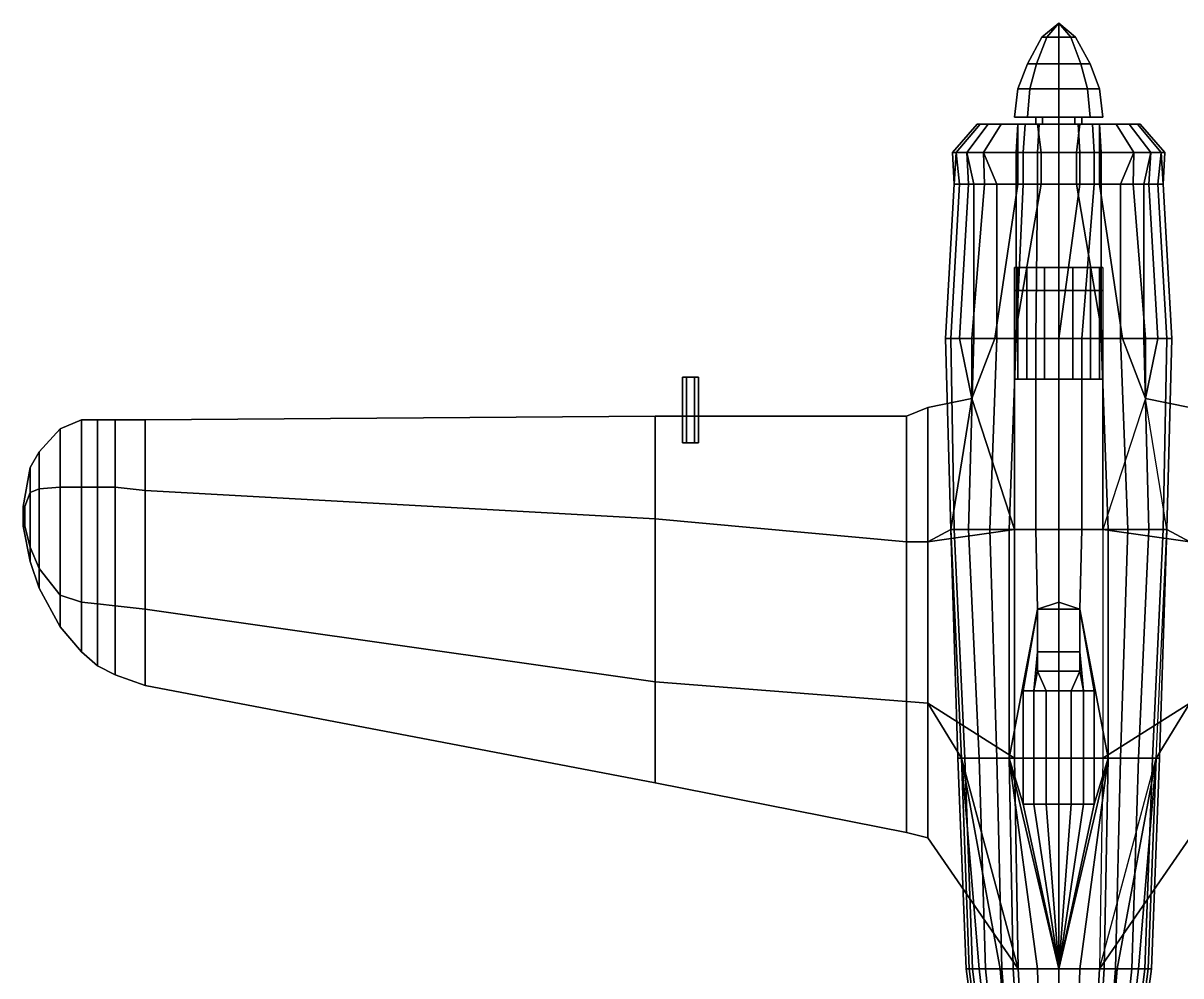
# Model space of a CAD drawing. Header units: millimetres. Extents: x -5.9 to 5.9, y -4.9 to 18.7.
# Drawn here: x -5.85 to 0.69, y -0.48 to 4.9 of the extents above; entities that cross this region are included whole.
import ezdxf

# ---------------------------------------------------------------- set-up
doc = ezdxf.new("R2010")
doc.units = ezdxf.units.MM
doc.layers.add('wing', color=5, linetype='Continuous')
doc.layers.add('wing2', color=6, linetype='Continuous')

msp = doc.modelspace()

# ---------------------------------------------------------------- linework, layer by layer
for points in [[(0, 4.9, 0.01), (-0.0957, 4.82, 0.01), (-0.0676, 4.82, 0.0776), (0, 4.9, 0.01)], [(0, 4.9, 0.01), (-0.0676, 4.82, -0.0576), (-0.0957, 4.82, 0.01), (0, 4.9, 0.01)], [(0, 4.9, 0.01), (-0.0676, 4.82, 0.0776), (0, 4.82, 0.1057), (0, 4.9, 0.01)], [(0, 4.9, 0.01), (0, 4.82, -0.0857), (-0.0676, 4.82, -0.0576), (0, 4.9, 0.01)], [(0, 4.9, 0.01), (0, 4.82, 0.1057), (0.0676, 4.82, 0.0776), (0, 4.9, 0.01)], [(0, 4.9, 0.01), (0.0676, 4.82, 0.0776), (0.0957, 4.82, 0.01), (0, 4.9, 0.01)], [(0, 4.9, 0.01), (0.0957, 4.82, 0.01), (0.0676, 4.82, -0.0576), (0, 4.9, 0.01)], [(0, 4.9, 0.01), (0.0676, 4.82, -0.0576), (0, 4.82, -0.0857), (0, 4.9, 0.01)], [(-0.0957, 4.82, 0.01), (-0.1768, 4.67, 0.01), (-0.125, 4.67, 0.135), (-0.0676, 4.82, 0.0776)], [(-0.0676, 4.82, -0.0576), (-0.125, 4.67, -0.115), (-0.1768, 4.67, 0.01), (-0.0957, 4.82, 0.01)], [(-0.0676, 4.82, 0.0776), (-0.125, 4.67, 0.135), (0, 4.67, 0.1868), (0, 4.82, 0.1057)], [(0, 4.82, -0.0857), (0, 4.67, -0.1668), (-0.125, 4.67, -0.115), (-0.0676, 4.82, -0.0576)], [(0, 4.82, 0.1057), (0, 4.67, 0.1868), (0.125, 4.67, 0.135), (0.0676, 4.82, 0.0776)], [(0.0676, 4.82, -0.0576), (0.125, 4.67, -0.115), (0, 4.67, -0.1668), (0, 4.82, -0.0857)], [(0.0676, 4.82, 0.0776), (0.125, 4.67, 0.135), (0.1768, 4.67, 0.01), (0.0957, 4.82, 0.01)], [(0.0957, 4.82, 0.01), (0.1768, 4.67, 0.01), (0.125, 4.67, -0.115), (0.0676, 4.82, -0.0576)], [(-0.1768, 4.67, 0.01), (-0.231, 4.53, 0.01), (-0.1633, 4.53, 0.1733), (-0.125, 4.67, 0.135)], [(-0.125, 4.67, -0.115), (-0.1633, 4.53, -0.1533), (-0.231, 4.53, 0.01), (-0.1768, 4.67, 0.01)], [(-0.125, 4.67, 0.135), (-0.1633, 4.53, 0.1733), (0, 4.53, 0.241), (0, 4.67, 0.1868)], [(0, 4.67, -0.1668), (0, 4.53, -0.221), (-0.1633, 4.53, -0.1533), (-0.125, 4.67, -0.115)], [(0, 4.67, 0.1868), (0, 4.53, 0.241), (0.1633, 4.53, 0.1733), (0.125, 4.67, 0.135)], [(0.125, 4.67, -0.115), (0.1633, 4.53, -0.1533), (0, 4.53, -0.221), (0, 4.67, -0.1668)], [(0.125, 4.67, 0.135), (0.1633, 4.53, 0.1733), (0.231, 4.53, 0.01), (0.1768, 4.67, 0.01)], [(0.1768, 4.67, 0.01), (0.231, 4.53, 0.01), (0.1633, 4.53, -0.1533), (0.125, 4.67, -0.115)], [(-0.231, 4.53, 0.01), (-0.25, 4.37, 0.01), (-0.1768, 4.37, 0.1868), (-0.1633, 4.53, 0.1733)], [(-0.1633, 4.53, -0.1533), (-0.1768, 4.37, -0.1668), (-0.25, 4.37, 0.01), (-0.231, 4.53, 0.01)], [(-0.1633, 4.53, 0.1733), (-0.1768, 4.37, 0.1868), (0, 4.37, 0.26), (0, 4.53, 0.241)], [(0, 4.53, -0.221), (0, 4.37, -0.24), (-0.1768, 4.37, -0.1668), (-0.1633, 4.53, -0.1533)], [(0, 4.53, 0.241), (0, 4.37, 0.26), (0.1768, 4.37, 0.1868), (0.1633, 4.53, 0.1733)], [(0.1633, 4.53, -0.1533), (0.1768, 4.37, -0.1668), (0, 4.37, -0.24), (0, 4.53, -0.221)], [(0.1633, 4.53, 0.1733), (0.1768, 4.37, 0.1868), (0.25, 4.37, 0.01), (0.231, 4.53, 0.01)], [(0.231, 4.53, 0.01), (0.25, 4.37, 0.01), (0.1768, 4.37, -0.1668), (0.1633, 4.53, -0.1533)], [(-0.5796, 4.17, -0.1453), (-0.6, 4.17, 0.01), (-0.46, 4.33, 0.01), (-0.4443, 4.33, -0.1091)], [(-0.6, 4.17, 0.01), (-0.5796, 4.17, 0.1653), (-0.4443, 4.33, 0.1291), (-0.46, 4.33, 0.01)], [(-0.5196, 4.17, -0.29), (-0.5796, 4.17, -0.1453), (-0.4443, 4.33, -0.1091), (-0.3984, 4.33, -0.22)], [(-0.5796, 4.17, 0.1653), (-0.5196, 4.17, 0.31), (-0.3984, 4.33, 0.24), (-0.4443, 4.33, 0.1291)], [(-0.4243, 4.17, -0.4143), (-0.5196, 4.17, -0.29), (-0.3984, 4.33, -0.22), (-0.3253, 4.33, -0.3153)], [(-0.5196, 4.17, 0.31), (-0.4243, 4.17, 0.4343), (-0.3253, 4.33, 0.3353), (-0.3984, 4.33, 0.24)], [(0.4443, 4.33, 0.1291), (0.46, 4.33, 0.01), (-0.46, 4.33, 0.01), (-0.4443, 4.33, 0.1291)], [(0.46, 4.33, 0.01), (0.4443, 4.33, -0.1091), (-0.4443, 4.33, -0.1091), (-0.46, 4.33, 0.01)], [(0.3984, 4.33, 0.24), (0.4443, 4.33, 0.1291), (-0.4443, 4.33, 0.1291), (-0.3984, 4.33, 0.24)], [(0.4443, 4.33, -0.1091), (0.3984, 4.33, -0.22), (-0.3984, 4.33, -0.22), (-0.4443, 4.33, -0.1091)], [(-0.23, 4.17, -0.5096), (-0.4243, 4.17, -0.4143), (-0.3253, 4.33, -0.3153), (-0.23, 4.33, -0.3884)], [(-0.4243, 4.17, 0.4343), (-0.24, 4.17, 0.5296), (-0.23, 4.33, 0.4084), (-0.3253, 4.33, 0.3353)], [(0.3253, 4.33, 0.3353), (0.3984, 4.33, 0.24), (-0.3984, 4.33, 0.24), (-0.3253, 4.33, 0.3353)], [(0.3984, 4.33, -0.22), (0.3253, 4.33, -0.3153), (-0.3253, 4.33, -0.3153), (-0.3984, 4.33, -0.22)], [(0.23, 4.33, 0.4084), (0.3253, 4.33, 0.3353), (-0.3253, 4.33, 0.3353), (-0.23, 4.33, 0.4084)], [(0.3253, 4.33, -0.3153), (0.23, 4.33, -0.3884), (-0.23, 4.33, -0.3884), (-0.3253, 4.33, -0.3153)], [(-0.19, 4.33, 0.4584), (-0.23, 4.33, 0.4084), (-0.24, 4.17, 0.5296), (-0.2, 4.17, 0.5796)], [(-0.1, 4.17, -0.5696), (-0.23, 4.17, -0.5096), (-0.23, 4.33, -0.3884), (-0.1191, 4.33, -0.4343)], [(0.19, 4.33, 0.4584), (0.23, 4.33, 0.4084), (-0.23, 4.33, 0.4084), (-0.19, 4.33, 0.4584)], [(0.23, 4.33, -0.3884), (0.1191, 4.33, -0.4343), (-0.1191, 4.33, -0.4343), (-0.23, 4.33, -0.3884)], [(-0.11, 4.33, 0.4984), (-0.19, 4.33, 0.4584), (-0.2, 4.17, 0.5796), (-0.12, 4.17, 0.6196)], [(0.11, 4.33, 0.4984), (0.19, 4.33, 0.4584), (-0.19, 4.33, 0.4584), (-0.11, 4.33, 0.4984)], [(-0.0919, 4.37, 0.1019), (-0.13, 4.37, 0.01), (-0.13, 4.33, 0.01), (-0.0919, 4.33, 0.1019)], [(-0.13, 4.37, 0.01), (-0.0919, 4.37, -0.0819), (-0.0919, 4.33, -0.0819), (-0.13, 4.33, 0.01)], [(0, 4.33, 0.5084), (-0.11, 4.33, 0.4984), (-0.12, 4.17, 0.6196), (0, 4.17, 0.6296)], [(0, 4.17, -0.59), (-0.1, 4.17, -0.5696), (-0.1191, 4.33, -0.4343), (0, 4.33, -0.45)], [(0.1191, 4.33, -0.4343), (0, 4.33, -0.45), (0, 4.33, -0.45), (-0.1191, 4.33, -0.4343)], [(0, 4.33, 0.5084), (0.11, 4.33, 0.4984), (-0.11, 4.33, 0.4984), (0, 4.33, 0.5084)], [(0, 4.37, 0.14), (-0.0919, 4.37, 0.1019), (-0.0919, 4.33, 0.1019), (0, 4.33, 0.14)], [(-0.0919, 4.37, -0.0819), (0, 4.37, -0.12), (0, 4.33, -0.12), (-0.0919, 4.33, -0.0819)], [(0.0919, 4.37, 0.1019), (0, 4.37, 0.14), (0, 4.33, 0.14), (0.0919, 4.33, 0.1019)], [(0, 4.37, -0.12), (0.0919, 4.37, -0.0819), (0.0919, 4.33, -0.0819), (0, 4.33, -0.12)], [(0.1, 4.17, -0.5696), (0, 4.17, -0.59), (0, 4.33, -0.45), (0.1191, 4.33, -0.4343)], [(0, 4.17, 0.6296), (0.12, 4.17, 0.6196), (0.11, 4.33, 0.4984), (0, 4.33, 0.5084)], [(0.13, 4.37, 0.01), (0.0919, 4.37, 0.1019), (0.0919, 4.33, 0.1019), (0.13, 4.33, 0.01)], [(0.0919, 4.37, -0.0819), (0.13, 4.37, 0.01), (0.13, 4.33, 0.01), (0.0919, 4.33, -0.0819)], [(0.23, 4.17, -0.5096), (0.1, 4.17, -0.5696), (0.1191, 4.33, -0.4343), (0.23, 4.33, -0.3884)], [(0.12, 4.17, 0.6196), (0.2, 4.17, 0.5796), (0.19, 4.33, 0.4584), (0.11, 4.33, 0.4984)], [(0.2, 4.17, 0.5796), (0.24, 4.17, 0.5296), (0.23, 4.33, 0.4084), (0.19, 4.33, 0.4584)], [(0.4243, 4.17, -0.4143), (0.23, 4.17, -0.5096), (0.23, 4.33, -0.3884), (0.3253, 4.33, -0.3153)], [(0.24, 4.17, 0.5296), (0.4243, 4.17, 0.4343), (0.3253, 4.33, 0.3353), (0.23, 4.33, 0.4084)], [(0.5196, 4.17, -0.29), (0.4243, 4.17, -0.4143), (0.3253, 4.33, -0.3153), (0.3984, 4.33, -0.22)], [(0.4243, 4.17, 0.4343), (0.5196, 4.17, 0.31), (0.3984, 4.33, 0.24), (0.3253, 4.33, 0.3353)], [(0.5796, 4.17, -0.1453), (0.5196, 4.17, -0.29), (0.3984, 4.33, -0.22), (0.4443, 4.33, -0.1091)], [(0.5196, 4.17, 0.31), (0.5796, 4.17, 0.1653), (0.4443, 4.33, 0.1291), (0.3984, 4.33, 0.24)], [(0.6, 4.17, 0.01), (0.5796, 4.17, -0.1453), (0.4443, 4.33, -0.1091), (0.46, 4.33, 0.01)], [(0.5796, 4.17, 0.1653), (0.6, 4.17, 0.01), (0.46, 4.33, 0.01), (0.4443, 4.33, 0.1291)], [(-0.6, 4.17, 0.01), (-0.5796, 4.17, -0.1453), (-0.59, 3.99, -0.09), (-0.59, 3.99, 0.06)], [(-0.5796, 4.17, 0.1653), (-0.6, 4.17, 0.01), (-0.59, 3.99, 0.06), (-0.56, 3.99, 0.23)], [(-0.5796, 4.17, -0.1453), (-0.5196, 4.17, -0.29), (-0.51, 3.99, -0.31), (-0.59, 3.99, -0.09)], [(-0.5196, 4.17, 0.31), (-0.5796, 4.17, 0.1653), (-0.56, 3.99, 0.23), (-0.48, 3.99, 0.4)], [(-0.5196, 4.17, -0.29), (-0.4243, 4.17, -0.4143), (-0.42, 3.99, -0.44), (-0.51, 3.99, -0.31)], [(-0.4243, 4.17, 0.4343), (-0.5196, 4.17, 0.31), (-0.48, 3.99, 0.4), (-0.35, 3.99, 0.55)], [(-0.4243, 4.17, -0.4143), (-0.23, 4.17, -0.5096), (-0.23, 3.99, -0.56), (-0.42, 3.99, -0.44)], [(-0.24, 4.17, 0.5296), (-0.4243, 4.17, 0.4343), (-0.35, 3.99, 0.55), (-0.24, 3.99, 0.62)], [(-0.2, 4.17, 0.5796), (-0.24, 4.17, 0.5296), (-0.24, 3.99, 0.62), (-0.2, 3.99, 0.67)], [(-0.23, 4.17, -0.5096), (-0.1, 4.17, -0.5696), (-0.1, 3.99, -0.61), (-0.23, 3.99, -0.56)], [(-0.12, 4.17, 0.6196), (-0.2, 4.17, 0.5796), (-0.2, 3.99, 0.67), (-0.12, 3.99, 0.71)], [(0, 4.17, 0.6296), (-0.12, 4.17, 0.6196), (-0.12, 3.99, 0.71), (0, 3.99, 0.72)], [(-0.1, 4.17, -0.5696), (0, 4.17, -0.59), (0, 3.99, -0.62), (-0.1, 3.99, -0.61)], [(0, 4.17, -0.59), (0.1, 4.17, -0.5696), (0.1, 3.99, -0.61), (0, 3.99, -0.62)], [(0, 3.99, 0.72), (0.12, 3.99, 0.71), (0.12, 4.17, 0.6196), (0, 4.17, 0.6296)], [(0.1, 4.17, -0.5696), (0.23, 4.17, -0.5096), (0.23, 3.99, -0.56), (0.1, 3.99, -0.61)], [(0.12, 3.99, 0.71), (0.2, 3.99, 0.67), (0.2, 4.17, 0.5796), (0.12, 4.17, 0.6196)], [(0.2, 3.99, 0.67), (0.24, 3.99, 0.62), (0.24, 4.17, 0.5296), (0.2, 4.17, 0.5796)], [(0.23, 4.17, -0.5096), (0.4243, 4.17, -0.4143), (0.42, 3.99, -0.44), (0.23, 3.99, -0.56)], [(0.4243, 4.17, 0.4343), (0.24, 4.17, 0.5296), (0.24, 3.99, 0.62), (0.35, 3.99, 0.55)], [(0.5196, 4.17, 0.31), (0.4243, 4.17, 0.4343), (0.35, 3.99, 0.55), (0.48, 3.99, 0.4)], [(0.4243, 4.17, -0.4143), (0.5196, 4.17, -0.29), (0.51, 3.99, -0.31), (0.42, 3.99, -0.44)], [(0.5796, 4.17, 0.1653), (0.5196, 4.17, 0.31), (0.48, 3.99, 0.4), (0.56, 3.99, 0.23)], [(0.5196, 4.17, -0.29), (0.5796, 4.17, -0.1453), (0.59, 3.99, -0.09), (0.51, 3.99, -0.31)], [(0.6, 4.17, 0.01), (0.5796, 4.17, 0.1653), (0.56, 3.99, 0.23), (0.59, 3.99, 0.06)], [(0.5796, 4.17, -0.1453), (0.6, 4.17, 0.01), (0.59, 3.99, 0.06), (0.59, 3.99, -0.09)], [(-0.59, 3.99, -0.09), (-0.51, 3.99, -0.31), (-0.56, 3.12, -0.39), (-0.64, 3.12, -0.14)], [(-0.59, 3.99, 0.06), (-0.59, 3.99, -0.09), (-0.64, 3.12, -0.14), (-0.64, 3.12, 0.05)], [(-0.56, 3.99, 0.23), (-0.59, 3.99, 0.06), (-0.64, 3.12, 0.05), (-0.61, 3.12, 0.22)], [(-0.48, 3.99, 0.4), (-0.56, 3.99, 0.23), (-0.61, 3.12, 0.22), (-0.48, 3.12, 0.51)], [(-0.51, 3.99, -0.31), (-0.42, 3.99, -0.44), (-0.49, 3.12, -0.52), (-0.56, 3.12, -0.39)], [(-0.42, 3.99, -0.44), (-0.23, 3.99, -0.56), (-0.36, 3.12, -0.64), (-0.49, 3.12, -0.52)], [(-0.35, 3.99, 0.55), (-0.48, 3.99, 0.4), (-0.48, 3.12, 0.51), (-0.35, 3.12, 0.65)], [(-0.23, 3.99, -0.56), (-0.1, 3.99, -0.61), (-0.25, 3.12, -0.71), (-0.36, 3.12, -0.64)], [(-0.24, 3.99, 0.62), (-0.35, 3.99, 0.55), (-0.35, 3.12, 0.65), (-0.24, 3.12, 0.72)], [(-0.1, 3.99, -0.61), (0, 3.99, -0.62), (0, 3.12, -0.77), (-0.25, 3.12, -0.71)], [(-0.2, 3.99, 0.67), (-0.24, 3.99, 0.62), (-0.24, 3.12, 0.72)], [(-0.12, 3.99, 0.71), (-0.2, 3.99, 0.67), (-0.24, 3.12, 0.72), (-0.13, 3.12, 0.77)], [(0, 3.99, 0.72), (-0.12, 3.99, 0.71), (-0.13, 3.12, 0.77), (0, 3.12, 0.8)], [(0, 3.12, 0.8), (0, 3.12, 0.8), (0.12, 3.99, 0.71), (0, 3.99, 0.72)], [(0, 3.12, 0.8), (0.13, 3.12, 0.77), (0.2, 3.99, 0.67), (0.12, 3.99, 0.71)], [(0.25, 3.12, -0.71), (0, 3.12, -0.77), (0, 3.99, -0.62), (0.1, 3.99, -0.61)], [(0.36, 3.12, -0.64), (0.25, 3.12, -0.71), (0.1, 3.99, -0.61), (0.23, 3.99, -0.56)], [(0.13, 3.12, 0.77), (0.24, 3.12, 0.72), (0.24, 3.99, 0.62), (0.2, 3.99, 0.67)], [(0.49, 3.12, -0.52), (0.36, 3.12, -0.64), (0.23, 3.99, -0.56), (0.42, 3.99, -0.44)], [(0.24, 3.12, 0.72), (0.35, 3.12, 0.65), (0.35, 3.99, 0.55), (0.24, 3.99, 0.62)], [(0.35, 3.12, 0.65), (0.48, 3.12, 0.51), (0.48, 3.99, 0.4), (0.35, 3.99, 0.55)], [(0.56, 3.12, -0.39), (0.49, 3.12, -0.52), (0.42, 3.99, -0.44), (0.51, 3.99, -0.31)], [(0.48, 3.12, 0.51), (0.61, 3.12, 0.22), (0.56, 3.99, 0.23), (0.48, 3.99, 0.4)], [(0.64, 3.12, -0.14), (0.56, 3.12, -0.39), (0.51, 3.99, -0.31), (0.59, 3.99, -0.09)], [(0.61, 3.12, 0.22), (0.64, 3.12, 0.05), (0.59, 3.99, 0.06), (0.56, 3.99, 0.23)], [(0.64, 3.12, 0.05), (0.64, 3.12, -0.14), (0.59, 3.99, -0.09), (0.59, 3.99, 0.06)], [(-0.25, 3.52, -0.62), (-0.23, 3.52, -0.8), (-0.23, 3.39, -0.86), (-0.25, 3.39, -0.64)], [(0.25, 3.52, -0.62), (0.23, 3.52, -0.8), (-0.23, 3.52, -0.8), (-0.25, 3.52, -0.62)], [(-0.23, 3.52, -0.8), (-0.18, 3.52, -0.83), (-0.18, 3.39, -0.93), (-0.23, 3.39, -0.86)], [(0.23, 3.52, -0.8), (0.18, 3.52, -0.83), (-0.18, 3.52, -0.83), (-0.23, 3.52, -0.8)], [(-0.18, 3.52, -0.83), (-0.08, 3.52, -0.85), (-0.08, 3.39, -0.96), (-0.18, 3.39, -0.93)], [(0.18, 3.52, -0.83), (0.08, 3.52, -0.85), (-0.08, 3.52, -0.85), (-0.18, 3.52, -0.83)], [(-0.08, 3.52, -0.85), (0.08, 3.52, -0.85), (0.08, 3.39, -0.96), (-0.08, 3.39, -0.96)], [(0.18, 3.39, -0.93), (0.08, 3.39, -0.96), (0.08, 3.52, -0.85), (0.18, 3.52, -0.83)], [(0.23, 3.39, -0.86), (0.18, 3.39, -0.93), (0.18, 3.52, -0.83), (0.23, 3.52, -0.8)], [(0.25, 3.39, -0.64), (0.23, 3.39, -0.86), (0.23, 3.52, -0.8), (0.25, 3.52, -0.62)], [(-0.25, 3.39, -0.64), (-0.23, 3.39, -0.86), (-0.23, 3.12, -0.87), (-0.25, 3.12, -0.71)], [(-0.23, 3.39, -0.86), (-0.18, 3.39, -0.93), (-0.18, 3.12, -0.94), (-0.23, 3.12, -0.87)], [(-0.18, 3.39, -0.93), (-0.08, 3.39, -0.96), (-0.08, 3.12, -0.97), (-0.18, 3.12, -0.94)], [(-0.08, 3.39, -0.96), (0.08, 3.39, -0.96), (0.08, 3.12, -0.97), (-0.08, 3.12, -0.97)], [(0.18, 3.12, -0.94), (0.08, 3.12, -0.97), (0.08, 3.39, -0.96), (0.18, 3.39, -0.93)], [(0.23, 3.12, -0.87), (0.18, 3.12, -0.94), (0.18, 3.39, -0.93), (0.23, 3.39, -0.86)], [(0.25, 3.12, -0.71), (0.23, 3.12, -0.87), (0.23, 3.39, -0.86), (0.25, 3.39, -0.64)], [(-0.64, 3.12, 0.05), (-0.64, 3.12, -0.14), (-0.61, 2.04, -0.11), (-0.61, 2.04, 0.13)], [(-0.64, 3.12, -0.14), (-0.56, 3.12, -0.39), (-0.49, 2.78, -0.5106), (-0.61, 2.04, -0.11)], [(-0.61, 3.12, 0.22), (-0.64, 3.12, 0.05), (-0.61, 2.04, 0.13), (-0.59, 2.04, 0.32)], [(-0.48, 3.12, 0.51), (-0.61, 3.12, 0.22), (-0.59, 2.04, 0.32), (-0.51, 2.04, 0.54)], [(-0.56, 3.12, -0.39), (-0.49, 3.12, -0.52), (-0.49, 2.78, -0.5106)], [(-0.35, 3.12, 0.65), (-0.48, 3.12, 0.51), (-0.51, 2.04, 0.54), (-0.39, 2.04, 0.68)], [(-0.36, 3.12, -0.64), (-0.25, 3.12, -0.71), (-0.25, 2.04, -0.68), (-0.49, 2.78, -0.5106)], [(-0.49, 3.12, -0.52), (-0.36, 3.12, -0.64), (-0.49, 2.78, -0.5106)], [(-0.24, 3.12, 0.72), (-0.35, 3.12, 0.65), (-0.39, 2.04, 0.68), (-0.28, 2.04, 0.75)], [(-0.13, 3.12, 0.77), (-0.24, 3.12, 0.72), (-0.28, 2.04, 0.75), (-0.13, 2.04, 0.82)], [(-0.25, 3.12, -0.71), (0, 3.12, -0.77), (0, 2.04, -0.7), (-0.25, 2.04, -0.68)], [(-0.25, 3.12, -0.71), (-0.23, 3.12, -0.87), (-0.23, 2.89, -0.82), (-0.25, 2.89, -0.7)], [(-0.23, 3.12, -0.87), (-0.18, 3.12, -0.94), (-0.18, 2.89, -0.89), (-0.23, 2.89, -0.82)], [(-0.18, 3.12, -0.94), (-0.08, 3.12, -0.97), (-0.08, 2.89, -0.93), (-0.18, 2.89, -0.89)], [(0, 3.12, 0.8), (-0.13, 3.12, 0.77), (-0.13, 2.04, 0.82), (0, 2.04, 0.83)], [(-0.08, 3.12, -0.97), (0.08, 3.12, -0.97), (0.08, 2.89, -0.93), (-0.08, 2.89, -0.93)], [(0.25, 2.04, -0.68), (0, 2.04, -0.7), (0, 3.12, -0.77), (0.25, 3.12, -0.71)], [(0, 2.04, 0.83), (0.13, 2.04, 0.82), (0.13, 3.12, 0.77), (0, 3.12, 0.8)], [(0.18, 2.89, -0.89), (0.08, 2.89, -0.93), (0.08, 3.12, -0.97), (0.18, 3.12, -0.94)], [(0.13, 2.04, 0.82), (0.28, 2.04, 0.75), (0.24, 3.12, 0.72), (0.13, 3.12, 0.77)], [(0.23, 2.89, -0.82), (0.18, 2.89, -0.89), (0.18, 3.12, -0.94), (0.23, 3.12, -0.87)], [(0.25, 2.89, -0.7), (0.23, 2.89, -0.82), (0.23, 3.12, -0.87), (0.25, 3.12, -0.71)], [(0.28, 2.04, 0.75), (0.39, 2.04, 0.68), (0.35, 3.12, 0.65), (0.24, 3.12, 0.72)], [(0.49, 2.78, -0.5106), (0.25, 2.04, -0.68), (0.25, 3.12, -0.71), (0.36, 3.12, -0.64)], [(0.39, 2.04, 0.68), (0.51, 2.04, 0.54), (0.48, 3.12, 0.51), (0.35, 3.12, 0.65)], [(0.49, 2.78, -0.5106), (0.49, 2.78, -0.5106), (0.36, 3.12, -0.64), (0.49, 3.12, -0.52)], [(0.51, 2.04, 0.54), (0.59, 2.04, 0.32), (0.61, 3.12, 0.22), (0.48, 3.12, 0.51)], [(0.49, 2.78, -0.5106), (0.49, 2.78, -0.5106), (0.49, 3.12, -0.52), (0.56, 3.12, -0.39)], [(0.61, 2.04, -0.11), (0.49, 2.78, -0.5106), (0.56, 3.12, -0.39), (0.64, 3.12, -0.14)], [(0.59, 2.04, 0.32), (0.61, 2.04, 0.13), (0.64, 3.12, 0.05), (0.61, 3.12, 0.22)], [(0.61, 2.04, 0.13), (0.61, 2.04, -0.11), (0.64, 3.12, -0.14), (0.64, 3.12, 0.05)], [(-0.25, 2.89, -0.7), (-0.23, 2.89, -0.82), (0.23, 2.89, -0.82), (0.25, 2.89, -0.7)], [(-0.23, 2.89, -0.82), (-0.18, 2.89, -0.89), (0.18, 2.89, -0.89), (0.23, 2.89, -0.82)], [(-0.18, 2.89, -0.89), (-0.08, 2.89, -0.93), (0.08, 2.89, -0.93), (0.18, 2.89, -0.89)], [(-0.61, 2.04, -0.11), (-0.61, 2.04, -0.11), (-0.55, 0.75, -0.25), (-0.57, 0.75, -0.14)], [(-0.59, 2.04, 0.32), (-0.61, 2.04, 0.13), (-0.57, 0.75, 0.13), (-0.53, 0.75, 0.31)], [(-0.61, 2.04, 0.13), (-0.61, 2.04, -0.11), (-0.57, 0.75, -0.14), (-0.57, 0.75, 0.13)], [(-0.51, 2.04, 0.54), (-0.59, 2.04, 0.32), (-0.53, 0.75, 0.31), (-0.45, 0.75, 0.56)], [(-0.39, 2.04, 0.68), (-0.51, 2.04, 0.54), (-0.45, 0.75, 0.56), (-0.35, 0.75, 0.71)], [(-0.28, 2.04, 0.75), (-0.39, 2.04, 0.68), (-0.35, 0.75, 0.71), (-0.28, 0.75, 0.8)], [(-0.13, 2.04, 0.82), (-0.28, 2.04, 0.75), (-0.28, 0.75, 0.8), (-0.12, 1.59, 0.87)], [(-0.25, 2.04, -0.68), (0, 2.04, -0.7), (0, 0.75, -0.59), (-0.25, 0.75, -0.55)], [(0, 2.04, 0.83), (-0.13, 2.04, 0.82), (-0.12, 1.59, 0.87), (0, 1.63, 0.8459)], [(0.25, 0.75, -0.55), (0, 0.75, -0.59), (0, 2.04, -0.7), (0.25, 2.04, -0.68)], [(0, 1.63, 0.8459), (0.12, 1.59, 0.87), (0.13, 2.04, 0.82), (0, 2.04, 0.83)], [(0.12, 1.59, 0.87), (0.28, 0.75, 0.8), (0.28, 2.04, 0.75), (0.13, 2.04, 0.82)], [(0.28, 0.75, 0.8), (0.35, 0.75, 0.71), (0.39, 2.04, 0.68), (0.28, 2.04, 0.75)], [(0.35, 0.75, 0.71), (0.45, 0.75, 0.56), (0.51, 2.04, 0.54), (0.39, 2.04, 0.68)], [(0.45, 0.75, 0.56), (0.53, 0.75, 0.31), (0.59, 2.04, 0.32), (0.51, 2.04, 0.54)], [(0.53, 0.75, 0.31), (0.57, 0.75, 0.13), (0.61, 2.04, 0.13), (0.59, 2.04, 0.32)], [(0.57, 0.75, -0.14), (0.55, 0.75, -0.25), (0.61, 2.04, -0.11)], [(0.57, 0.75, 0.13), (0.57, 0.75, -0.14), (0.61, 2.04, -0.11), (0.61, 2.04, 0.13)], [(-0.2, 1.13, 0.98), (-0.12, 1.59, 0.87), (-0.28, 0.75, 0.8), (-0.2, 0.75, 0.98)], [(-0.12, 1.59, 0.87), (-0.2, 1.13, 0.98), (-0.14, 1.13, 1.1), (-0.12, 1.35, 1.07)], [(0, 1.63, 0.8459), (0, 1.63, 0.8459), (-0.12, 1.59, 0.87), (0.12, 1.59, 0.87)], [(0.12, 1.59, 0.87), (-0.12, 1.59, 0.87), (-0.12, 1.35, 1.07), (0.12, 1.35, 1.07)], [(0.2, 1.13, 0.98), (0.12, 1.59, 0.87), (0.12, 1.35, 1.07), (0.14, 1.13, 1.1)], [(0.2, 0.75, 0.98), (0.28, 0.75, 0.8), (0.12, 1.59, 0.87), (0.2, 1.13, 0.98)], [(-0.12, 1.35, 1.07), (-0.14, 1.13, 1.1), (-0.14, 1.13, 1.1), (-0.12, 1.24, 1.13)], [(0.12, 1.35, 1.07), (-0.12, 1.35, 1.07), (-0.12, 1.24, 1.13), (0.12, 1.24, 1.13)], [(0.14, 1.13, 1.1), (0.12, 1.35, 1.07), (0.12, 1.24, 1.13), (0.14, 1.13, 1.1)], [(-0.12, 1.24, 1.13), (-0.14, 1.13, 1.1), (-0.07, 1.13, 1.15)], [(0.12, 1.24, 1.13), (-0.12, 1.24, 1.13), (-0.07, 1.13, 1.15), (0.07, 1.13, 1.15)], [(0.14, 1.13, 1.1), (0.12, 1.24, 1.13), (0.07, 1.13, 1.15)], [(-0.14, 1.13, 1.1), (-0.2, 1.13, 0.98), (-0.2, 0.75, 0.98), (-0.14, 0.75, 1.1)], [(-0.07, 1.13, 1.15), (-0.14, 1.13, 1.1), (-0.14, 0.75, 1.1), (-0.07, 0.75, 1.15)], [(0.07, 1.13, 1.15), (-0.07, 1.13, 1.15), (-0.07, 0.75, 1.15), (0.07, 0.75, 1.15)], [(0.07, 0.75, 1.15), (0.14, 0.75, 1.1), (0.14, 1.13, 1.1), (0.07, 1.13, 1.15)], [(0.14, 0.75, 1.1), (0.2, 0.75, 0.98), (0.2, 1.13, 0.98), (0.14, 1.13, 1.1)], [(-0.53, 0.75, 0.31), (-0.57, 0.75, 0.13), (-0.5234, -0.44, 0.1113), (-0.4867, -0.44, 0.2766)], [(-0.57, 0.75, 0.13), (-0.57, 0.75, -0.14), (-0.5234, -0.44, -0.1367), (-0.5234, -0.44, 0.1113)], [(-0.57, 0.75, -0.14), (-0.55, 0.75, -0.25), (-0.5051, -0.44, -0.2377), (-0.5234, -0.44, -0.1367)], [(-0.55, 0.75, -0.25), (-0.55, 0.75, -0.25), (-0.3306, -0.44, -0.4673), (-0.45, -0.44, -0.3571)], [(-0.55, 0.75, -0.25), (-0.55, 0.75, -0.25), (-0.2296, -0.44, -0.5132), (-0.3306, -0.44, -0.4673)], [(-0.55, 0.75, -0.25), (-0.55, 0.75, -0.25), (-0.45, -0.44, -0.3571), (-0.5051, -0.44, -0.2377)], [(-0.45, 0.75, 0.56), (-0.53, 0.75, 0.31), (-0.4867, -0.44, 0.2766), (-0.4132, -0.44, 0.5061)], [(-0.35, 0.75, 0.71), (-0.45, 0.75, 0.56), (-0.4132, -0.44, 0.5061), (-0.3214, -0.44, 0.6439)], [(-0.28, 0.75, 0.8), (-0.35, 0.75, 0.71), (-0.3214, -0.44, 0.6439), (-0.2571, -0.44, 0.7265)], [(-0.28, 0.75, 0.8), (-0.28, 0.75, 0.8), (-0.2571, -0.44, 0.7265), (-0.1194, -0.44, 0.7816)], [(-0.28, 0.75, 0.8), (-0.28, 0.75, 0.8), (-0.1194, -0.44, 0.7816), (0, -0.44, 0.8)], [(-0.2, 0.75, 0.98), (-0.28, 0.75, 0.8), (-0.2, 0.49, 0.95)], [(-0.2, 0.49, 0.95), (-0.28, 0.75, 0.8), (0, -0.44, 0.8)], [(-0.25, 0.75, -0.55), (0, 0.75, -0.59), (0, -0.44, -0.5499), (-0.2296, -0.44, -0.5132)], [(-0.14, 0.75, 1.1), (-0.2, 0.75, 0.98), (-0.2, 0.49, 0.95), (-0.14, 0.49, 1.06)], [(-0.07, 0.75, 1.15), (-0.14, 0.75, 1.1), (-0.14, 0.49, 1.06), (-0.07, 0.49, 1.11)], [(-0.07, 0.49, 1.11), (0.07, 0.49, 1.11), (0.07, 0.75, 1.15), (-0.07, 0.75, 1.15)], [(0, -0.44, 0.8), (0.1194, -0.44, 0.7816), (0.28, 0.75, 0.8)], [(0.2296, -0.44, -0.5132), (0, -0.44, -0.5499), (0, 0.75, -0.59), (0.25, 0.75, -0.55)], [(0, -0.44, 0.8), (0, -0.44, 0.8), (0.28, 0.75, 0.8), (0.2, 0.49, 0.95)], [(0.07, 0.49, 1.11), (0.14, 0.49, 1.06), (0.14, 0.75, 1.1), (0.07, 0.75, 1.15)], [(0.1194, -0.44, 0.7816), (0.2571, -0.44, 0.7265), (0.28, 0.75, 0.8)], [(0.14, 0.49, 1.06), (0.2, 0.49, 0.95), (0.2, 0.75, 0.98), (0.14, 0.75, 1.1)], [(0.2, 0.49, 0.95), (0.2, 0.49, 0.95), (0.28, 0.75, 0.8), (0.2, 0.75, 0.98)], [(0.3306, -0.44, -0.4673), (0.2296, -0.44, -0.5132), (0.55, 0.75, -0.25)], [(0.2571, -0.44, 0.7265), (0.3214, -0.44, 0.6439), (0.35, 0.75, 0.71), (0.28, 0.75, 0.8)], [(0.3214, -0.44, 0.6439), (0.4132, -0.44, 0.5061), (0.45, 0.75, 0.56), (0.35, 0.75, 0.71)], [(0.45, -0.44, -0.3571), (0.3306, -0.44, -0.4673), (0.55, 0.75, -0.25)], [(0.4132, -0.44, 0.5061), (0.4867, -0.44, 0.2766), (0.53, 0.75, 0.31), (0.45, 0.75, 0.56)], [(0.5051, -0.44, -0.2377), (0.45, -0.44, -0.3571), (0.55, 0.75, -0.25)], [(0.4867, -0.44, 0.2766), (0.5234, -0.44, 0.1113), (0.57, 0.75, 0.13), (0.53, 0.75, 0.31)], [(0.5234, -0.44, -0.1367), (0.5051, -0.44, -0.2377), (0.55, 0.75, -0.25), (0.57, 0.75, -0.14)], [(0.5234, -0.44, 0.1113), (0.5234, -0.44, -0.1367), (0.57, 0.75, -0.14), (0.57, 0.75, 0.13)], [(-0.14, 0.49, 1.06), (-0.2, 0.49, 0.95), (0, -0.44, 0.8)], [(-0.07, 0.49, 1.11), (-0.14, 0.49, 1.06), (0, -0.44, 0.8)], [(0.07, 0.49, 1.11), (-0.07, 0.49, 1.11), (0, -0.44, 0.8)], [(0, -0.44, 0.8), (0, -0.44, 0.8), (0.2, 0.49, 0.95), (0.14, 0.49, 1.06)], [(0, -0.44, 0.8), (0, -0.44, 0.8), (0.14, 0.49, 1.06), (0.07, 0.49, 1.11)], [(-0.4867, -0.44, 0.2766), (-0.5234, -0.44, 0.1113), (-0.02, -4.19, 0.02), (-0.2117, -2.65, 0.1784)], [(-0.5234, -0.44, -0.1367), (-0.5051, -0.44, -0.2377), (-0.02, -4.19, -0.02), (-0.02, -4.19)], [(-0.5234, -0.44, 0.1113), (-0.5234, -0.44, -0.1367), (-0.02, -4.19), (-0.02, -4.19, 0.02)], [(-0.5051, -0.44, -0.2377), (-0.45, -0.44, -0.3571), (-0.02, -4.19, -0.04), (-0.02, -4.19, -0.02)], [(-0.4132, -0.44, 0.5061), (-0.4867, -0.44, 0.2766), (-0.2117, -2.65, 0.1784), (-0.1815, -2.65, 0.3375)], [(-0.45, -0.44, -0.3571), (-0.3306, -0.44, -0.4673), (-0.02, -4.19, -0.06), (-0.02, -4.19, -0.04)], [(-0.3214, -0.44, 0.6439), (-0.4132, -0.44, 0.5061), (-0.1815, -2.65, 0.3375), (-0.1438, -2.65, 0.4235)], [(-0.3306, -0.44, -0.4673), (-0.2296, -0.44, -0.5132), (-0.02, -4.19, -0.08), (-0.02, -4.19, -0.06)], [(-0.2571, -0.44, 0.7265), (-0.3214, -0.44, 0.6439), (-0.1438, -2.65, 0.4235), (-0.02, -4.19, 0.32)], [(-0.1194, -0.44, 0.7816), (-0.2571, -0.44, 0.7265), (-0.02, -4.19, 0.32), (-0.02, -4.19, 0.37)], [(-0.2296, -0.44, -0.5132), (0, -0.44, -0.5499), (-0.02, -4.19, -0.1), (-0.02, -4.19, -0.08)], [(0, -0.44, 0.8), (-0.1194, -0.44, 0.7816), (-0.02, -4.19, 0.37), (0, -2.96, 0.55)], [(0.02, -4.19, -0.08), (0.02, -4.19, -0.1), (0, -0.44, -0.5499), (0.2296, -0.44, -0.5132)], [(0, -2.96, 0.55), (0.02, -4.19, 0.37), (0.1194, -0.44, 0.7816), (0, -0.44, 0.8)], [(0.02, -4.19, 0.11), (0.02, -4.19, 0.02), (0.5234, -0.44, 0.1113), (0.4867, -0.44, 0.2766)], [(0.02, -4.19, -0.04), (0.02, -4.19, -0.06), (0.3306, -0.44, -0.4673), (0.45, -0.44, -0.3571)], [(0.02, -4.19, -0.06), (0.02, -4.19, -0.08), (0.2296, -0.44, -0.5132), (0.3306, -0.44, -0.4673)], [(0.02, -4.19), (0.02, -4.19, -0.02), (0.5051, -0.44, -0.2377), (0.5234, -0.44, -0.1367)], [(0.02, -4.19, -0.02), (0.02, -4.19, -0.04), (0.45, -0.44, -0.3571), (0.5051, -0.44, -0.2377)], [(0.02, -4.19, 0.02), (0.02, -4.19), (0.5234, -0.44, -0.1367), (0.5234, -0.44, 0.1113)], [(0.02, -4.19, 0.32), (0.1438, -2.65, 0.4235), (0.3214, -0.44, 0.6439), (0.2571, -0.44, 0.7265)], [(0.02, -4.19, 0.37), (0.02, -4.19, 0.32), (0.2571, -0.44, 0.7265), (0.1194, -0.44, 0.7816)], [(0.1438, -2.65, 0.4235), (0.1815, -2.65, 0.3375), (0.4132, -0.44, 0.5061), (0.3214, -0.44, 0.6439)], [(0.1815, -2.65, 0.3375), (0.2117, -2.65, 0.1784), (0.4867, -0.44, 0.2766), (0.4132, -0.44, 0.5061)]]:
    msp.add_3dface(points)
at = {"layer": 'wing'}
for points in [[(-2.1025, 2.9, -0.271), (-2.125, 2.9, -0.31), (-2.125, 2.53, -0.31), (-2.1025, 2.53, -0.271)], [(-2.125, 2.9, -0.31), (-2.1025, 2.9, -0.349), (-2.1025, 2.53, -0.349), (-2.125, 2.53, -0.31)], [(-2.035, 2.9, -0.31), (-2.125, 2.9, -0.31), (-2.1025, 2.9, -0.271), (-2.0575, 2.9, -0.271)], [(-2.0575, 2.9, -0.349), (-2.1025, 2.9, -0.349), (-2.125, 2.9, -0.31), (-2.035, 2.9, -0.31)], [(-2.0575, 2.9, -0.271), (-2.1025, 2.9, -0.271), (-2.1025, 2.53, -0.271), (-2.0575, 2.53, -0.271)], [(-2.1025, 2.9, -0.349), (-2.0575, 2.9, -0.349), (-2.0575, 2.53, -0.349), (-2.1025, 2.53, -0.349)], [(-2.035, 2.9, -0.31), (-2.0575, 2.9, -0.271), (-2.0575, 2.53, -0.271), (-2.035, 2.53, -0.31)], [(-2.0575, 2.9, -0.349), (-2.035, 2.9, -0.31), (-2.035, 2.53, -0.31), (-2.0575, 2.53, -0.349)], [(-0.25, 2.04, -0.68), (-0.74, 1.97, -0.68), (-0.74, 2.73, -0.46), (-0.49, 2.78, -0.5106)], [(-0.49, 2.78, -0.5106), (-0.74, 2.73, -0.46), (-0.74, 1.97, -0.13), (-0.61, 2.04, -0.11)], [(-0.74, 2.73, -0.46), (-0.86, 2.68, -0.44), (-0.86, 1.97, -0.24), (-0.74, 1.97, -0.13)], [(-0.74, 1.97, -0.68), (-0.86, 1.97, -0.64), (-0.86, 2.68, -0.44), (-0.74, 2.73, -0.46)], [(-5.52, 2.66, 0.09), (-5.64, 2.61, 0.11), (-5.64, 2.28, 0.16), (-5.52, 2.28, 0.16)], [(-5.52, 2.28, 0.02), (-5.64, 2.28, 0.03), (-5.64, 2.61, 0.11), (-5.52, 2.66, 0.09)], [(-5.43, 2.66, 0.08), (-5.52, 2.66, 0.09), (-5.52, 2.28, 0.16), (-5.43, 2.28, 0.15)], [(-5.43, 2.28, 0.01), (-5.52, 2.28, 0.02), (-5.52, 2.66, 0.09), (-5.43, 2.66, 0.08)], [(-5.33, 2.66, 0.08), (-5.43, 2.66, 0.08), (-5.43, 2.28, 0.15), (-5.33, 2.28, 0.15)], [(-5.33, 2.28), (-5.43, 2.28, 0.01), (-5.43, 2.66, 0.08), (-5.33, 2.66, 0.08)], [(-5.16, 2.66, 0.06), (-5.33, 2.66, 0.08), (-5.33, 2.28, 0.15), (-5.16, 2.26, 0.14)], [(-5.16, 2.26, -0.03), (-5.33, 2.28), (-5.33, 2.66, 0.08), (-5.16, 2.66, 0.06)], [(-2.28, 2.68, -0.28), (-5.16, 2.66, 0.06), (-5.16, 2.26, 0.14), (-2.28, 2.1, -0.12)], [(-2.28, 2.1, -0.44), (-5.16, 2.26, -0.03), (-5.16, 2.66, 0.06), (-2.28, 2.68, -0.28)], [(-0.86, 2.68, -0.44), (-2.28, 2.68, -0.28), (-2.28, 2.1, -0.12), (-0.86, 1.97, -0.24)], [(-0.86, 1.97, -0.64), (-2.28, 2.1, -0.44), (-2.28, 2.68, -0.28), (-0.86, 2.68, -0.44)], [(-5.64, 2.61, 0.11), (-5.76, 2.48, 0.11), (-5.76, 2.27, 0.16), (-5.64, 2.28, 0.16)], [(-5.64, 2.28, 0.03), (-5.76, 2.27, 0.05), (-5.76, 2.48, 0.11), (-5.64, 2.61, 0.11)], [(-5.76, 2.48, 0.11), (-5.81, 2.39, 0.11), (-5.81, 2.25, 0.15), (-5.76, 2.27, 0.16)], [(-5.76, 2.27, 0.05), (-5.81, 2.25, 0.07), (-5.81, 2.39, 0.11), (-5.76, 2.48, 0.11)], [(-5.81, 2.39, 0.11), (-5.85, 2.17, 0.11), (-5.84, 2.17, 0.13), (-5.81, 2.25, 0.15)], [(-5.81, 2.25, 0.07), (-5.84, 2.17, 0.1), (-5.85, 2.17, 0.11), (-5.81, 2.39, 0.11)], [(-5.84, 2.17, 0.13), (-5.84, 2.06, 0.13), (-5.81, 1.94, 0.15), (-5.81, 2.25, 0.15)], [(-5.81, 1.94, 0.07), (-5.84, 2.06, 0.1), (-5.84, 2.17, 0.1), (-5.81, 2.25, 0.07)], [(-5.81, 2.25, 0.15), (-5.81, 1.94, 0.15), (-5.76, 1.82, 0.16), (-5.76, 2.27, 0.16)], [(-5.76, 1.82, 0.05), (-5.81, 1.94, 0.07), (-5.81, 2.25, 0.07), (-5.76, 2.27, 0.05)], [(-5.76, 2.27, 0.16), (-5.76, 1.82, 0.16), (-5.64, 1.67, 0.16), (-5.64, 2.28, 0.16)], [(-5.64, 1.67, 0.03), (-5.76, 1.82, 0.05), (-5.76, 2.27, 0.05), (-5.64, 2.28, 0.03)], [(-5.64, 2.28, 0.16), (-5.64, 1.67, 0.16), (-5.52, 1.63, 0.16), (-5.52, 2.28, 0.16)], [(-5.52, 1.63, 0.02), (-5.64, 1.67, 0.03), (-5.64, 2.28, 0.03), (-5.52, 2.28, 0.02)], [(-5.52, 2.28, 0.16), (-5.52, 1.63, 0.16), (-5.43, 1.62, 0.15), (-5.43, 2.28, 0.15)], [(-5.43, 1.62, 0.01), (-5.52, 1.63, 0.02), (-5.52, 2.28, 0.02), (-5.43, 2.28, 0.01)], [(-5.43, 2.28, 0.15), (-5.43, 1.62, 0.15), (-5.33, 1.61, 0.15), (-5.33, 2.28, 0.15)], [(-5.33, 1.61), (-5.43, 1.62, 0.01), (-5.43, 2.28, 0.01), (-5.33, 2.28)], [(-5.33, 2.28, 0.15), (-5.33, 1.61, 0.15), (-5.16, 1.59, 0.14), (-5.16, 2.26, 0.14)], [(-5.16, 1.59, -0.03), (-5.33, 1.61), (-5.33, 2.28), (-5.16, 2.26, -0.03)], [(-5.16, 2.26, 0.14), (-5.16, 1.59, 0.14), (-2.28, 1.18, -0.12), (-2.28, 2.1, -0.12)], [(-2.28, 1.18, -0.44), (-5.16, 1.59, -0.03), (-5.16, 2.26, -0.03), (-2.28, 2.1, -0.44)], [(-5.85, 2.17, 0.11), (-5.85, 2.06, 0.11), (-5.84, 2.06, 0.13), (-5.84, 2.17, 0.13)], [(-5.84, 2.17, 0.1), (-5.84, 2.06, 0.1), (-5.85, 2.06, 0.11), (-5.85, 2.17, 0.11)], [(-2.28, 2.1, -0.12), (-2.28, 1.18, -0.12), (-0.86, 1.07, -0.24), (-0.86, 1.97, -0.24)], [(-0.86, 1.07, -0.64), (-2.28, 1.18, -0.44), (-2.28, 2.1, -0.44), (-0.86, 1.97, -0.64)], [(-5.81, 1.94, 0.15), (-5.84, 2.06, 0.13), (-5.85, 2.06, 0.11), (-5.81, 1.86, 0.11)], [(-5.81, 1.86, 0.11), (-5.85, 2.06, 0.11), (-5.84, 2.06, 0.1), (-5.81, 1.94, 0.07)], [(-0.25, 0.75, -0.55), (-0.74, 1.06, -0.68), (-0.74, 1.97, -0.68), (-0.25, 2.04, -0.68)], [(-0.74, 1.97, -0.13), (-0.74, 1.06, -0.13), (-0.55, 0.75, -0.25), (-0.61, 2.04, -0.11)], [(-0.86, 1.97, -0.24), (-0.86, 1.07, -0.24), (-0.74, 1.06, -0.13), (-0.74, 1.97, -0.13)], [(-0.74, 1.06, -0.68), (-0.86, 1.07, -0.64), (-0.86, 1.97, -0.64), (-0.74, 1.97, -0.68)], [(-5.76, 1.82, 0.16), (-5.81, 1.94, 0.15), (-5.81, 1.86, 0.11), (-5.76, 1.71, 0.11)], [(-5.76, 1.71, 0.11), (-5.81, 1.86, 0.11), (-5.81, 1.94, 0.07), (-5.76, 1.82, 0.05)], [(-5.64, 1.67, 0.16), (-5.76, 1.82, 0.16), (-5.76, 1.71, 0.11), (-5.64, 1.49, 0.11)], [(-5.64, 1.49, 0.11), (-5.76, 1.71, 0.11), (-5.76, 1.82, 0.05), (-5.64, 1.67, 0.03)], [(-5.52, 1.63, 0.16), (-5.64, 1.67, 0.16), (-5.64, 1.49, 0.11), (-5.52, 1.35, 0.09)], [(-5.52, 1.35, 0.09), (-5.64, 1.49, 0.11), (-5.64, 1.67, 0.03), (-5.52, 1.63, 0.02)], [(-5.43, 1.62, 0.15), (-5.52, 1.63, 0.16), (-5.52, 1.35, 0.09), (-5.43, 1.27, 0.08)], [(-5.43, 1.27, 0.08), (-5.52, 1.35, 0.09), (-5.52, 1.63, 0.02), (-5.43, 1.62, 0.01)], [(-5.33, 1.61, 0.15), (-5.43, 1.62, 0.15), (-5.43, 1.27, 0.08), (-5.33, 1.22, 0.08)], [(-5.33, 1.22, 0.08), (-5.43, 1.27, 0.08), (-5.43, 1.62, 0.01), (-5.33, 1.61)], [(-5.16, 1.59, 0.14), (-5.33, 1.61, 0.15), (-5.33, 1.22, 0.08), (-5.16, 1.16, 0.06)], [(-5.16, 1.16, 0.06), (-5.33, 1.22, 0.08), (-5.33, 1.61), (-5.16, 1.59, -0.03)], [(-2.28, 1.18, -0.12), (-5.16, 1.59, 0.14), (-5.16, 1.16, 0.06), (-2.28, 0.61, -0.28)], [(-2.28, 0.61, -0.28), (-5.16, 1.16, 0.06), (-5.16, 1.59, -0.03), (-2.28, 1.18, -0.44)], [(-0.86, 1.07, -0.24), (-2.28, 1.18, -0.12), (-2.28, 0.61, -0.28), (-0.86, 0.33, -0.44)], [(-0.86, 0.33, -0.44), (-2.28, 0.61, -0.28), (-2.28, 1.18, -0.44), (-0.86, 1.07, -0.64)], [(-0.74, 1.06, -0.13), (-0.86, 1.07, -0.24), (-0.86, 0.33, -0.44), (-0.74, 0.3, -0.46)], [(-0.74, 0.3, -0.46), (-0.86, 0.33, -0.44), (-0.86, 1.07, -0.64), (-0.74, 1.06, -0.68)], [(-0.2296, -0.44, -0.5132), (-0.74, 0.3, -0.46), (-0.74, 1.06, -0.68), (-0.25, 0.75, -0.55)], [(-0.55, 0.75, -0.25), (-0.74, 1.06, -0.13), (-0.74, 0.3, -0.46), (-0.2296, -0.44, -0.5132)]]:
    msp.add_3dface(points, dxfattribs=at)
at = {"layer": 'wing2'}
for points in [[(0.25, 2.04, -0.68), (0.74, 1.97, -0.68), (0.74, 2.73, -0.46), (0.49, 2.78, -0.5106)], [(0.49, 2.78, -0.5106), (0.74, 2.73, -0.46), (0.74, 1.97, -0.13), (0.61, 2.04, -0.11)], [(0.25, 0.75, -0.55), (0.74, 1.06, -0.68), (0.74, 1.97, -0.68), (0.25, 2.04, -0.68)], [(0.74, 1.97, -0.13), (0.74, 1.06, -0.13), (0.55, 0.75, -0.25), (0.61, 2.04, -0.11)], [(0.2296, -0.44, -0.5132), (0.74, 0.3, -0.46), (0.74, 1.06, -0.68), (0.25, 0.75, -0.55)], [(0.55, 0.75, -0.25), (0.74, 1.06, -0.13), (0.74, 0.3, -0.46), (0.2296, -0.44, -0.5132)]]:
    msp.add_3dface(points, dxfattribs=at)

doc.saveas('drawing.dxf')
